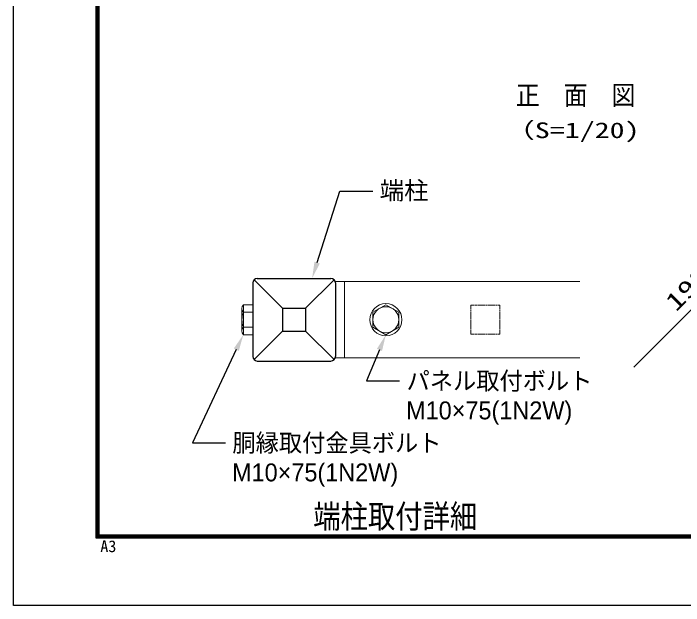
# Model space of a CAD drawing. Units: millimetres, scale not verified. Extents: x -4200 to 4200, y -2970 to 2970.
# Drawn here: x -4200 to -2011, y -2970 to -1034 of the extents above; entities that cross this region are included whole.
import ezdxf
from ezdxf.enums import TextEntityAlignment as Align

# ---------------------------------------------------------------- set-up
doc = ezdxf.new("R2010")
doc.units = ezdxf.units.MM
doc.header["$LTSCALE"] = 10
doc.linetypes.add('USER2', pattern=[0.375, 0.25, -0.125])
for name, color, linetype, lineweight in [('0-0_D-STR1', 1, 'Continuous', 25), ('0-3_D-STR2', 7, 'Continuous', 13), ('0-5_D-STR3', 3, 'Continuous', 13), ('0-6_D-STR-DIM', 7, 'Continuous', 13), ('0-A_D-STR-TXT', 7, 'Continuous', 25), ('0-E_D-TTL', 7, 'Continuous', 25)]:
    doc.layers.add(name, color=color, linetype=linetype, lineweight=lineweight)
doc.styles.add('ＭＳ ゴシック', font='')
doc.styles.add('ＭＳ Ｐゴシック', font='')
doc.styles.get('ＭＳ ゴシック').set_extended_font_data('MS Gothic')
doc.styles.get('ＭＳ Ｐゴシック').set_extended_font_data('MS PGothic')

# ---------------------------------------------------------------- blocks, each defined once
blk = doc.blocks.new('MLeader4')
at = {"layer": '0-A_D-STR-TXT'}
blk.add_lwpolyline([(-3207.59, -1848.88), (-3133.69, -1615.69), (-3025.69, -1615.69)], dxfattribs=at)
blk.add_solid([(-3199.01, -1851.6), (-3216.17, -1846.16), (-3223.91, -1900.36)], dxfattribs=at)
at = {"layer": '0-A_D-STR-TXT', "style": 'ＭＳ Ｐゴシック'}
blk.add_text('端柱', height=58.58, dxfattribs=at).set_placement((-3003.28, -1659.93), align=Align.BOTTOM_LEFT)
blk = doc.blocks.new('MLeader5')
at = {"layer": '0-A_D-STR-TXT'}
blk.add_lwpolyline([(-3003.96, -2134.13), (-3046.44, -2235.08), (-2938.44, -2235.08)], dxfattribs=at)
blk.add_solid([(-3012.26, -2130.64), (-2995.66, -2137.62), (-2983.02, -2084.36)], dxfattribs=at)
at = {"layer": '0-A_D-STR-TXT', "style": 'ＭＳ Ｐゴシック', "width": 0.95}
blk.add_text('パネル取付ボルト', height=58.56, dxfattribs=at).set_placement((-2915.44, -2281.89), align=Align.BOTTOM_LEFT)
at = {"layer": '0-A_D-STR-TXT', "style": 'ＭＳ Ｐゴシック'}
blk.add_text('M10×75(1N2W)', height=58.56, dxfattribs=at).set_placement((-2916.95, -2378.64), align=Align.BOTTOM_LEFT)
blk = doc.blocks.new('MLeader6')
at = {"layer": '0-A_D-STR-TXT'}
blk.add_lwpolyline([(-3471.55, -2133.21), (-3615.02, -2437.8), (-3507.02, -2437.8)], dxfattribs=at)
blk.add_solid([(-3479.69, -2129.37), (-3463.41, -2137.04), (-3448.54, -2084.36)], dxfattribs=at)
at = {"layer": '0-A_D-STR-TXT', "style": 'ＭＳ Ｐゴシック', "width": 0.95}
blk.add_text('胴縁取付金具ボルト', height=58.56, dxfattribs=at).set_placement((-3484.34, -2484.6), align=Align.BOTTOM_LEFT)
at = {"layer": '0-A_D-STR-TXT', "style": 'ＭＳ Ｐゴシック'}
blk.add_text('M10×75(1N2W)', height=58.56, dxfattribs=at).set_placement((-3485.53, -2581.35), align=Align.BOTTOM_LEFT)

msp = doc.modelspace()

# ---------------------------------------------------------------- linework, layer by layer
at = {"layer": '0-0_D-STR1'}
for p, q in [((-3403.02, -1900.36), (-3163.02, -1900.36)), ((-3418.02, -1915.36), (-3418.02, -2155.36)), ((-3413.62, -1904.75), (-3320.52, -1997.86)), ((-3245.52, -1997.86), (-3152.41, -1904.75)), ((-3148.02, -1915.36), (-3148.02, -2155.36)), ((-3320.52, -1997.86), (-3320.52, -2072.86)), ((-3320.52, -1997.86), (-3245.52, -1997.86)), ((-3245.52, -1997.86), (-3245.52, -2072.86)), ((-3413.62, -2165.96), (-3320.52, -2072.86)), ((-3320.52, -2072.86), (-3245.52, -2072.86)), ((-3152.41, -2165.96), (-3245.52, -2072.86)), ((-3403.02, -2170.36), (-3163.02, -2170.36))]:
    msp.add_line(p, q, dxfattribs=at)
for centre, start, end in [((-3403.02, -1915.36), 90, 180), ((-3163.02, -1915.36), 0, 90), ((-3403.02, -2155.36), 180, 270), ((-3163.02, -2155.36), 270, 0)]:
    msp.add_arc(centre, 15, start, end, dxfattribs=at)
at = {"layer": '0-3_D-STR2'}
for p, q in [((-2349.66, -1910.36), (-3118.02, -1910.36)), ((-3118.02, -1910.36), (-3118.02, -2160.36)), ((-2349.66, -2160.36), (-3118.02, -2160.36))]:
    msp.add_line(p, q, dxfattribs=at)
at = {"layer": '0-3_D-STR2', "linetype": 'USER2'}
for p, q in [((-2610.52, -1987.86), (-2705.52, -1987.86)), ((-2705.52, -2082.86), (-2705.52, -1987.86)), ((-2610.52, -2082.86), (-2610.52, -1987.86)), ((-2610.52, -2082.86), (-2705.52, -2082.86))]:
    msp.add_line(p, q, dxfattribs=at)
at = {"layer": '0-5_D-STR3'}
for p, q in [((-3118.02, -1910.36), (-3148.87, -1910.36)), ((-3448.54, -1986.36), (-3418.02, -1986.36)), ((-3448.54, -1986.36), (-3448.54, -2084.36)), ((-3418.02, -1986.36), (-3418.02, -2084.36)), ((-2983.02, -1986.36), (-3025.52, -2010.89)), ((-2983.02, -1986.36), (-2940.52, -2010.89)), ((-3453.02, -1998.62), (-3453.02, -2072.09)), ((-3453.02, -1998.62), (-3453.02, -2010.89)), ((-3448.54, -2010.89), (-3418.02, -2010.89)), ((-3025.52, -2010.89), (-3025.52, -2059.82)), ((-2940.52, -2010.89), (-2940.52, -2059.82)), ((-3448.54, -2059.82), (-3418.02, -2059.82)), ((-2983.02, -2084.36), (-3025.52, -2059.82)), ((-2983.02, -2084.36), (-2940.52, -2059.82)), ((-3448.54, -2084.36), (-3418.02, -2084.36)), ((-3118.02, -2160.36), (-3148.87, -2160.36))]:
    msp.add_line(p, q, dxfattribs=at)
for radius in [52.5, 42.5]:
    msp.add_circle((-2983.02, -2035.36), radius, dxfattribs=at)
for centre, radius, start, end in [((-3433.96, -1998.62), 19.06, 139.92558, 220.07442), ((-3383.91, -2035.36), 69.11, 159.26918, 200.73082), ((-3433.96, -2072.09), 19.06, 139.92558, 220.07442)]:
    msp.add_arc(centre, radius, start, end, dxfattribs=at)
at = {"layer": '0-6_D-STR-DIM'}
msp.add_line((-2173.56, -2190.84), (-1728.66, -1745.94), dxfattribs=at)
at = {"layer": '0-E_D-TTL', "color": 2}
msp.add_lwpolyline([(-4199.68, 2970.23), (4200.32, 2970.23), (4200.32, -2969.77), (-4199.68, -2969.77)], close=True, dxfattribs=at)
at = {"layer": '0-E_D-TTL'}
for points in [[(-3929.68, 2750.23), (3930.32, 2750.23), (3930.32, -2749.77), (-3929.68, -2749.77)], [(-3927.18, 2747.73), (3927.82, 2747.73), (3927.82, -2747.27), (-3927.18, -2747.27)], [(-3924.68, 2745.23), (3925.32, 2745.23), (3925.32, -2744.77), (-3924.68, -2744.77)], [(-3922.18, 2742.73), (3922.82, 2742.73), (3922.82, -2742.27), (-3922.18, -2742.27)], [(-3919.68, 2740.23), (3920.32, 2740.23), (3920.32, -2739.77), (-3919.68, -2739.77)]]:
    msp.add_lwpolyline(points, close=True, dxfattribs=at)

# ---------------------------------------------------------------- block references
at = {"layer": '0-A_D-STR-TXT'}
for name in ['MLeader4', 'MLeader6', 'MLeader5']:
    msp.add_blockref(name, (0, 0), dxfattribs=at)

# ---------------------------------------------------------------- texts
at = {"layer": '0-6_D-STR-DIM', "style": 'ＭＳ ゴシック', "width": 1.35}
msp.add_text('1987', height=57.7, rotation=45, dxfattribs=at).set_placement((-2022.81, -2023.97), align=Align.BOTTOM_LEFT)
at = {"layer": '0-A_D-STR-TXT', "style": 'ＭＳ ゴシック'}
for s, height, width, p in [('正\u3000面\u3000図', 63.67, 0.9, (-2558.53, -1352.72)), ('（S=1/20)', 51.3, 1.4, (-2594.44, -1457.25)), ('端柱取付詳細', 76.97, 0.85, (-3220.22, -2739.72))]:
    msp.add_text(s, height=height, dxfattribs=dict(at, width=width)).set_placement(p, align=Align.BOTTOM_LEFT)
at = {"layer": '0-E_D-TTL', "style": 'ＭＳ ゴシック'}
msp.add_text('A3', height=38.48, dxfattribs=at).set_placement((-3915.77, -2806.58), align=Align.BOTTOM_LEFT)

doc.saveas('drawing.dxf')
